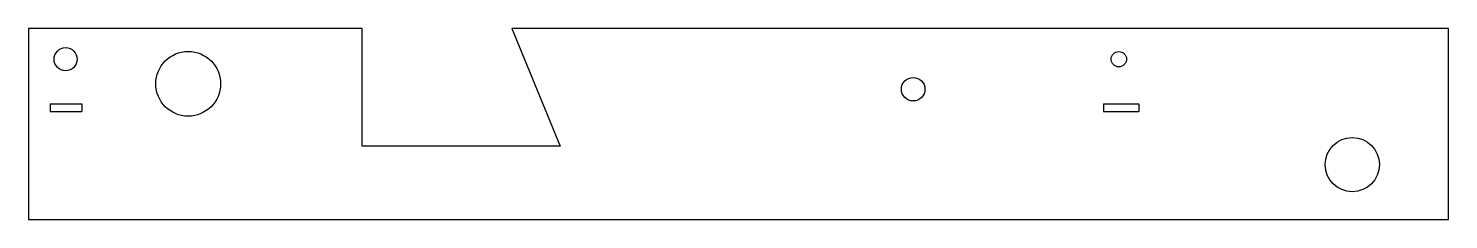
# Model space of a CAD drawing. Header units: millimetres. Extents: x 0 to 205, y 0 to 28.
import ezdxf

# ---------------------------------------------------------------- set-up
doc = ezdxf.new("R2010")
doc.units = ezdxf.units.MM

msp = doc.modelspace()

# ---------------------------------------------------------------- linework, layer by layer
at = {"color": 7, "linetype": 'Continuous'}
for p, q in [((48.23, 27.64), (0, 27.64)), ((0, 27.64), (0, 0)), ((48.23, 10.62), (48.23, 27.64)), ((205.14, 27.64), (69.82, 27.64)), ((69.82, 27.64), (76.83, 10.62)), ((205.14, 0), (205.14, 27.64)), ((3.16, 16.74), (7.72, 16.74)), ((3.16, 16.74), (3.16, 15.62)), ((7.72, 16.74), (7.72, 15.62)), ((155.28, 16.74), (160.4, 16.74)), ((155.28, 16.74), (155.28, 15.62)), ((160.4, 16.74), (160.4, 15.62)), ((3.16, 15.62), (7.72, 15.62)), ((155.28, 15.62), (160.4, 15.62)), ((76.83, 10.62), (48.23, 10.62)), ((0, 0), (205.14, 0))]:
    msp.add_line(p, q, dxfattribs=at)
for centre, radius in [((5.38, 23.19), 1.67), ((23.08, 19.63), 4.68), ((157.51, 23.19), 1.11), ((127.8, 18.85), 1.7), ((191.23, 7.95), 3.92)]:
    msp.add_circle(centre, radius, dxfattribs=at)

doc.saveas('drawing.dxf')
